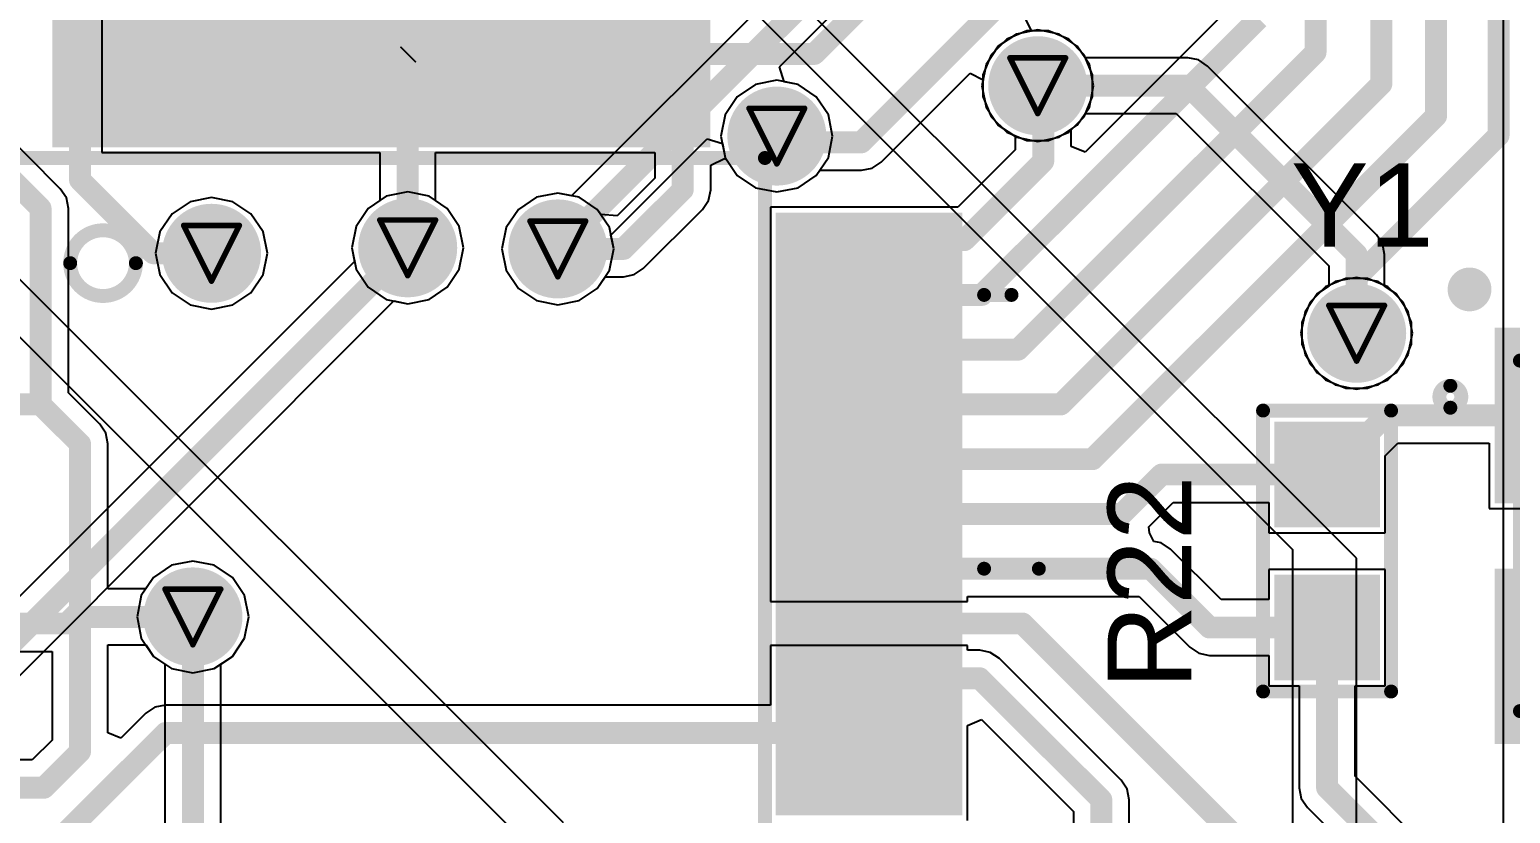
# Model space of a CAD drawing. Header units: inches. Extents: x 0 to 423, y -3 to 110.
# Drawn here: x 39.3 to 52.81, y 11.06 to 18.21 of the extents above; entities that cross this region are included whole.
import ezdxf

# ---------------------------------------------------------------- set-up
doc = ezdxf.new("R2010")
doc.units = ezdxf.units.IN
for name, color, linetype in [('Bottom Layer', 5, 'Continuous'), ('Bottom Solder', 6, 'Continuous'), ('Drill Drawing', 1, 'Continuous'), ('Mechanical 16', 56, 'Continuous'), ('Mechanical 6', 56, 'Continuous'), ('Mid Layer', 16, 'Continuous'), ('Mid Layer 2', 76, 'Continuous'), ('Top Layer', 1, 'Continuous'), ('Top Overlay', 2, 'Continuous'), ('Top Paste', 8, 'Continuous'), ('Top Solder', 216, 'Continuous'), ('Via Holes', 16, 'Continuous')]:
    doc.layers.add(name, color=color, linetype=linetype)
doc.styles.add('Arial', font='', dxfattribs={"height": 0.2})
doc.styles.get('Arial').set_extended_font_data('Arial')

# ---------------------------------------------------------------- blocks, each defined once
blk = doc.blocks.new('R_1608_123')
at = {"layer": 'Top Layer'}
for points in [[(-0.381, 0.381), (0.381, 0.381), (0.381, -0.381), (-0.381, -0.381)], [(1.016, 0.381), (1.778, 0.381), (1.778, -0.381), (1.016, -0.381)]]:
    blk.add_hatch(color=1, dxfattribs=at).paths.add_polyline_path(points)
at = {"layer": 'Top Paste'}
for points in [[(-0.381, 0.381), (0.381, 0.381), (0.381, -0.381), (-0.381, -0.381)], [(1.016, 0.381), (1.778, 0.381), (1.778, -0.381), (1.016, -0.381)]]:
    blk.add_hatch(color=8, dxfattribs=at).paths.add_polyline_path(points)
at = {"layer": 'Top Solder'}
for points in [[(-0.4826, 0.4826), (0.4826, 0.4826), (0.4826, -0.4826), (-0.4826, -0.4826)], [(0.9144, 0.4826), (1.8796, 0.4826), (1.8796, -0.4826), (0.9144, -0.4826)]]:
    blk.add_hatch(color=216, dxfattribs=at).paths.add_polyline_path(points)
at = {"layer": 'Top Overlay', "const_width": 0.127}
for points in [[(1.9812, 0.5842), (-0.5842, 0.5842)], [(-0.5842, -0.5842), (-0.5842, 0.5842)], [(1.9812, -0.5842), (1.9812, 0.5842)], [(1.9812, -0.5842), (-0.5842, -0.5842)]]:
    blk.add_lwpolyline(points, dxfattribs=at)
at = {"layer": 'Top Overlay', "const_width": 0.0635}
for points in [[(-0.61595, 0.5842, 1), (-0.55245, 0.5842, 1)], [(-0.61595, 0.5842, 1), (-0.55245, 0.5842, 1)], [(1.94945, 0.5842, 1), (2.01295, 0.5842, 1)], [(1.94945, 0.5842, 1), (2.01295, 0.5842, 1)], [(-0.61595, -0.5842, 1), (-0.55245, -0.5842, 1)], [(-0.61595, -0.5842, 1), (-0.55245, -0.5842, 1)], [(1.94945, -0.5842, 1), (2.01295, -0.5842, 1)], [(1.94945, -0.5842, 1), (2.01295, -0.5842, 1)]]:
    blk.add_lwpolyline(points, format="xyb", close=True, dxfattribs=at)
blk = doc.blocks.new('W5500_131')
at = {"layer": 'Top Layer'}
for points in [[(-2.600071, 5.200142), (-2.600071, 3.700018), (-2.900045, 3.700018), (-2.900045, 5.200142)], [(-2.099945, 5.200142), (-2.099945, 3.700018), (-2.399919, 3.700018), (-2.399919, 5.200142)], [(-1.600073, 5.200142), (-1.600073, 3.700018), (-1.900047, 3.700018), (-1.900047, 5.200142)], [(-1.099947, 5.200142), (-1.099947, 3.700018), (-1.399921, 3.700018), (-1.399921, 5.200142)], [(-0.600075, 5.200142), (-0.600075, 3.700018), (-0.900049, 3.700018), (-0.900049, 5.200142)], [(-0.099949, 5.200142), (-0.099949, 3.700018), (-0.399923, 3.700018), (-0.399923, 5.200142)], [(0.399923, 5.200142), (0.399923, 3.700018), (0.099949, 3.700018), (0.099949, 5.200142)], [(0.900049, 5.200142), (0.900049, 3.700018), (0.600075, 3.700018), (0.600075, 5.200142)], [(1.399921, 5.200142), (1.399921, 3.700018), (1.099947, 3.700018), (1.099947, 5.200142)], [(1.900047, 5.200142), (1.900047, 3.700018), (1.600073, 3.700018), (1.600073, 5.200142)], [(2.399919, 5.200142), (2.399919, 3.700018), (2.099945, 3.700018), (2.099945, 5.200142)], [(2.900045, 5.200142), (2.900045, 3.700018), (2.600071, 3.700018), (2.600071, 5.200142)], [(5.200142, 2.600071), (3.700018, 2.600071), (3.700018, 2.900045), (5.200142, 2.900045)], [(5.200142, 2.099945), (3.700018, 2.099945), (3.700018, 2.399919), (5.200142, 2.399919)], [(5.200142, 1.600073), (3.700018, 1.600073), (3.700018, 1.900047), (5.200142, 1.900047)], [(5.200142, 1.099947), (3.700018, 1.099947), (3.700018, 1.399921), (5.200142, 1.399921)], [(5.200142, 0.600075), (3.700018, 0.600075), (3.700018, 0.900049), (5.200142, 0.900049)], [(5.200142, 0.099949), (3.700018, 0.099949), (3.700018, 0.399923), (5.200142, 0.399923)], [(5.200142, -0.399923), (3.700018, -0.399923), (3.700018, -0.099949), (5.200142, -0.099949)], [(5.200142, -0.900049), (3.700018, -0.900049), (3.700018, -0.600075), (5.200142, -0.600075)], [(5.200142, -1.399921), (3.700018, -1.399921), (3.700018, -1.099947), (5.200142, -1.099947)], [(5.200142, -1.900047), (3.700018, -1.900047), (3.700018, -1.600073), (5.200142, -1.600073)], [(5.200142, -2.399919), (3.700018, -2.399919), (3.700018, -2.099945), (5.200142, -2.099945)]]:
    blk.add_hatch(color=1, dxfattribs=at).paths.add_polyline_path(points)
at = {"layer": 'Top Paste'}
for points in [[(-2.600071, 5.200142), (-2.600071, 3.700018), (-2.900045, 3.700018), (-2.900045, 5.200142)], [(-2.099945, 5.200142), (-2.099945, 3.700018), (-2.399919, 3.700018), (-2.399919, 5.200142)], [(-1.600073, 5.200142), (-1.600073, 3.700018), (-1.900047, 3.700018), (-1.900047, 5.200142)], [(-1.099947, 5.200142), (-1.099947, 3.700018), (-1.399921, 3.700018), (-1.399921, 5.200142)], [(-0.600075, 5.200142), (-0.600075, 3.700018), (-0.900049, 3.700018), (-0.900049, 5.200142)], [(-0.099949, 5.200142), (-0.099949, 3.700018), (-0.399923, 3.700018), (-0.399923, 5.200142)], [(0.399923, 5.200142), (0.399923, 3.700018), (0.099949, 3.700018), (0.099949, 5.200142)], [(0.900049, 5.200142), (0.900049, 3.700018), (0.600075, 3.700018), (0.600075, 5.200142)], [(1.399921, 5.200142), (1.399921, 3.700018), (1.099947, 3.700018), (1.099947, 5.200142)], [(1.900047, 5.200142), (1.900047, 3.700018), (1.600073, 3.700018), (1.600073, 5.200142)], [(2.399919, 5.200142), (2.399919, 3.700018), (2.099945, 3.700018), (2.099945, 5.200142)], [(2.900045, 5.200142), (2.900045, 3.700018), (2.600071, 3.700018), (2.600071, 5.200142)], [(5.200142, 2.600071), (3.700018, 2.600071), (3.700018, 2.900045), (5.200142, 2.900045)], [(5.200142, 2.099945), (3.700018, 2.099945), (3.700018, 2.399919), (5.200142, 2.399919)], [(5.200142, 1.600073), (3.700018, 1.600073), (3.700018, 1.900047), (5.200142, 1.900047)], [(5.200142, 1.099947), (3.700018, 1.099947), (3.700018, 1.399921), (5.200142, 1.399921)], [(5.200142, 0.600075), (3.700018, 0.600075), (3.700018, 0.900049), (5.200142, 0.900049)], [(5.200142, 0.099949), (3.700018, 0.099949), (3.700018, 0.399923), (5.200142, 0.399923)], [(5.200142, -0.399923), (3.700018, -0.399923), (3.700018, -0.099949), (5.200142, -0.099949)], [(5.200142, -0.900049), (3.700018, -0.900049), (3.700018, -0.600075), (5.200142, -0.600075)], [(5.200142, -1.399921), (3.700018, -1.399921), (3.700018, -1.099947), (5.200142, -1.099947)], [(5.200142, -1.900047), (3.700018, -1.900047), (3.700018, -1.600073), (5.200142, -1.600073)], [(5.200142, -2.399919), (3.700018, -2.399919), (3.700018, -2.099945), (5.200142, -2.099945)]]:
    blk.add_hatch(color=8, dxfattribs=at).paths.add_polyline_path(points)
at = {"layer": 'Top Solder'}
for points in [[(-2.498471, 5.301742), (-2.498471, 3.598418), (-3.001645, 3.598418), (-3.001645, 5.301742)], [(-1.998345, 5.301742), (-1.998345, 3.598418), (-2.501519, 3.598418), (-2.501519, 5.301742)], [(-1.498473, 5.301742), (-1.498473, 3.598418), (-2.001647, 3.598418), (-2.001647, 5.301742)], [(-0.998347, 5.301742), (-0.998347, 3.598418), (-1.501521, 3.598418), (-1.501521, 5.301742)], [(-0.498475, 5.301742), (-0.498475, 3.598418), (-1.001649, 3.598418), (-1.001649, 5.301742)], [(0.001651, 5.301742), (0.001651, 3.598418), (-0.501523, 3.598418), (-0.501523, 5.301742)], [(0.501523, 5.301742), (0.501523, 3.598418), (-0.001651, 3.598418), (-0.001651, 5.301742)], [(1.001649, 5.301742), (1.001649, 3.598418), (0.498475, 3.598418), (0.498475, 5.301742)], [(1.501521, 5.301742), (1.501521, 3.598418), (0.998347, 3.598418), (0.998347, 5.301742)], [(2.001647, 5.301742), (2.001647, 3.598418), (1.498473, 3.598418), (1.498473, 5.301742)], [(2.501519, 5.301742), (2.501519, 3.598418), (1.998345, 3.598418), (1.998345, 5.301742)], [(3.001645, 5.301742), (3.001645, 3.598418), (2.498471, 3.598418), (2.498471, 5.301742)], [(5.301742, 2.498471), (3.598418, 2.498471), (3.598418, 3.001645), (5.301742, 3.001645)], [(5.301742, 1.998345), (3.598418, 1.998345), (3.598418, 2.501519), (5.301742, 2.501519)], [(5.301742, 1.498473), (3.598418, 1.498473), (3.598418, 2.001647), (5.301742, 2.001647)], [(5.301742, 0.998347), (3.598418, 0.998347), (3.598418, 1.501521), (5.301742, 1.501521)], [(5.301742, 0.498475), (3.598418, 0.498475), (3.598418, 1.001649), (5.301742, 1.001649)], [(5.301742, -0.001651), (3.598418, -0.001651), (3.598418, 0.501523), (5.301742, 0.501523)], [(5.301742, -0.501523), (3.598418, -0.501523), (3.598418, 0.001651), (5.301742, 0.001651)], [(5.301742, -1.001649), (3.598418, -1.001649), (3.598418, -0.498475), (5.301742, -0.498475)], [(5.301742, -1.501521), (3.598418, -1.501521), (3.598418, -0.998347), (5.301742, -0.998347)], [(5.301742, -2.001647), (3.598418, -2.001647), (3.598418, -1.498473), (5.301742, -1.498473)], [(5.301742, -2.501519), (3.598418, -2.501519), (3.598418, -1.998345), (5.301742, -1.998345)]]:
    blk.add_hatch(color=216, dxfattribs=at).paths.add_polyline_path(points)
at = {"layer": 'Mechanical 16', "const_width": 0.127}
for points in [[(-3.50012, 3.50012), (3.50012, 3.50012)], [(3.50012, -3.50012), (3.50012, 3.50012)]]:
    blk.add_lwpolyline(points, dxfattribs=at)
at = {"layer": 'Mechanical 16'}
for points, const_width in [([(3.46837, 3.50012, 1), (3.53187, 3.50012, 1)], 0.0635), ([(3.46837, 3.50012, 1), (3.53187, 3.50012, 1)], 0.0635), ([(-2.240026, 2.54, 1), (-2.839974, 2.54, 1)], 0.127), ([(-2.871724, 2.54, 1), (-2.808224, 2.54, 1)], 0.0635), ([(-2.271776, 2.54, 1), (-2.208276, 2.54, 1)], 0.0635)]:
    blk.add_lwpolyline(points, format="xyb", close=True, dxfattribs=dict(at, const_width=const_width))
at = {"layer": 'Mechanical 6', "const_width": 0.127}
for points in [[(5.500116, 2.249932), (5.750052, 2.249932)], [(5.500116, -0.249936), (5.999988, -0.249936)]]:
    blk.add_lwpolyline(points, dxfattribs=at)
at = {"layer": 'Mechanical 6', "const_width": 0.0635}
for points in [[(5.468366, 2.249932, 1), (5.531866, 2.249932, 1)], [(5.718302, 2.249932, 1), (5.781802, 2.249932, 1)], [(5.468366, -0.249936, 1), (5.531866, -0.249936, 1)], [(5.968238, -0.249936, 1), (6.031738, -0.249936, 1)]]:
    blk.add_lwpolyline(points, format="xyb", close=True, dxfattribs=at)
blk = doc.blocks.new('XTAL3225_132')
at = {"layer": 'Top Layer'}
for points in [[(-1.800098, 1.400048), (-0.40005, 1.400048), (-0.40005, 0.200152), (-1.800098, 0.200152)], [(0.40005, 1.400048), (1.800098, 1.400048), (1.800098, 0.200152), (0.40005, 0.200152)], [(-1.800098, -0.200152), (-0.40005, -0.200152), (-0.40005, -1.400048), (-1.800098, -1.400048)], [(0.40005, -0.200152), (1.800098, -0.200152), (1.800098, -1.400048), (0.40005, -1.400048)]]:
    blk.add_hatch(color=1, dxfattribs=at).paths.add_polyline_path(points)
at = {"layer": 'Top Paste'}
for points in [[(-1.800098, 1.400048), (-0.40005, 1.400048), (-0.40005, 0.200152), (-1.800098, 0.200152)], [(0.40005, 1.400048), (1.800098, 1.400048), (1.800098, 0.200152), (0.40005, 0.200152)], [(-1.800098, -0.200152), (-0.40005, -0.200152), (-0.40005, -1.400048), (-1.800098, -1.400048)], [(0.40005, -0.200152), (1.800098, -0.200152), (1.800098, -1.400048), (0.40005, -1.400048)]]:
    blk.add_hatch(color=8, dxfattribs=at).paths.add_polyline_path(points)
at = {"layer": 'Top Solder'}
for points in [[(-1.901698, 1.501648), (-0.29845, 1.501648), (-0.29845, 0.098552), (-1.901698, 0.098552)], [(0.29845, 1.501648), (1.901698, 1.501648), (1.901698, 0.098552), (0.29845, 0.098552)], [(-1.901698, -0.098552), (-0.29845, -0.098552), (-0.29845, -1.501648), (-1.901698, -1.501648)], [(0.29845, -0.098552), (1.901698, -0.098552), (1.901698, -1.501648), (0.29845, -1.501648)]]:
    blk.add_hatch(color=216, dxfattribs=at).paths.add_polyline_path(points)
at = {"layer": 'Mechanical 16', "const_width": 0.127}
for points in [[(1.599946, 1.27), (-1.599946, 1.27)], [(-1.599946, -1.27), (-1.599946, 1.27)], [(1.599946, -1.27), (1.599946, 1.27)], [(1.599946, -1.27), (-1.599946, -1.27)]]:
    blk.add_lwpolyline(points, dxfattribs=at)
at = {"layer": 'Mechanical 16'}
for points, const_width in [([(-1.631696, 1.27, 1), (-1.568196, 1.27, 1)], 0.0635), ([(-1.631696, 1.27, 1), (-1.568196, 1.27, 1)], 0.0635), ([(1.568196, 1.27, 1), (1.631696, 1.27, 1)], 0.0635), ([(1.568196, 1.27, 1), (1.631696, 1.27, 1)], 0.0635), ([(-1.631696, -1.27, 1), (-1.568196, -1.27, 1)], 0.0635), ([(-1.631696, -1.27, 1), (-1.568196, -1.27, 1)], 0.0635), ([(1.568196, -1.27, 1), (1.631696, -1.27, 1)], 0.0635), ([(1.568196, -1.27, 1), (1.631696, -1.27, 1)], 0.0635), ([(-1.169924, -1.905, 1), (-1.370076, -1.905, 1)], 0.127), ([(-1.401826, -1.905, 1), (-1.338326, -1.905, 1)], 0.0635), ([(-1.201674, -1.905, 1), (-1.138174, -1.905, 1)], 0.0635)]:
    blk.add_lwpolyline(points, format="xyb", close=True, dxfattribs=dict(at, const_width=const_width))

msp = doc.modelspace()

# ---------------------------------------------------------------- hatches: boundary and pattern name
at = {"layer": 'Bottom Layer'}
h = msp.add_hatch(color=5, dxfattribs=at)
edge = h.paths.add_edge_path()
edge.add_arc((48.5, 17.7), 0.35, 0, 360)
h = msp.add_hatch(color=5, dxfattribs=at)
edge = h.paths.add_edge_path()
edge.add_arc((46.119, 17.24), 0.35, 0, 360)
h = msp.add_hatch(color=5, dxfattribs=at)
edge = h.paths.add_edge_path()
edge.add_arc((40.96, 16.17), 0.35, 0, 360)
h = msp.add_hatch(color=5, dxfattribs=at)
edge = h.paths.add_edge_path()
edge.add_arc((42.75, 16.22), 0.35, 0, 360)
h = msp.add_hatch(color=5, dxfattribs=at)
edge = h.paths.add_edge_path()
edge.add_arc((44.12, 16.21), 0.35, 0, 360)
h = msp.add_hatch(color=5, dxfattribs=at)
edge = h.paths.add_edge_path()
edge.add_arc((51.41, 15.44), 0.35, 0, 360)
h = msp.add_hatch(color=5, dxfattribs=at)
edge = h.paths.add_edge_path()
edge.add_arc((40.79, 12.85), 0.35, 0, 360)
at = {"layer": 'Bottom Solder'}
h = msp.add_hatch(color=6, dxfattribs=at)
edge = h.paths.add_edge_path()
edge.add_arc((48.5, 17.7), 0.452, 0, 360)
h = msp.add_hatch(color=6, dxfattribs=at)
edge = h.paths.add_edge_path()
edge.add_arc((46.119, 17.24), 0.452, 0, 360)
h = msp.add_hatch(color=6, dxfattribs=at)
edge = h.paths.add_edge_path()
edge.add_arc((40.96, 16.17), 0.452, 0, 360)
h = msp.add_hatch(color=6, dxfattribs=at)
edge = h.paths.add_edge_path()
edge.add_arc((42.75, 16.22), 0.452, 0, 360)
h = msp.add_hatch(color=6, dxfattribs=at)
edge = h.paths.add_edge_path()
edge.add_arc((44.12, 16.21), 0.452, 0, 360)
h = msp.add_hatch(color=6, dxfattribs=at)
edge = h.paths.add_edge_path()
edge.add_arc((51.41, 15.44), 0.452, 0, 360)
h = msp.add_hatch(color=6, dxfattribs=at)
edge = h.paths.add_edge_path()
edge.add_arc((40.79, 12.85), 0.452, 0, 360)
at = {"layer": 'Mid Layer'}
h = msp.add_hatch(color=16, dxfattribs=at)
edge = h.paths.add_edge_path()
edge.add_arc((48.5, 17.7), 0.35, 0, 360)
h = msp.add_hatch(color=16, dxfattribs=at)
edge = h.paths.add_edge_path()
edge.add_arc((46.119, 17.24), 0.35, 0, 360)
h = msp.add_hatch(color=16, dxfattribs=at)
edge = h.paths.add_edge_path()
edge.add_arc((40.96, 16.17), 0.35, 0, 360)
h = msp.add_hatch(color=16, dxfattribs=at)
edge = h.paths.add_edge_path()
edge.add_arc((42.75, 16.22), 0.35, 0, 360)
h = msp.add_hatch(color=16, dxfattribs=at)
edge = h.paths.add_edge_path()
edge.add_arc((44.12, 16.21), 0.35, 0, 360)
h = msp.add_hatch(color=16, dxfattribs=at)
edge = h.paths.add_edge_path()
edge.add_arc((51.41, 15.44), 0.35, 0, 360)
h = msp.add_hatch(color=16, dxfattribs=at)
edge = h.paths.add_edge_path()
edge.add_arc((40.79, 12.85), 0.35, 0, 360)
at = {"layer": 'Mid Layer 2'}
h = msp.add_hatch(color=76, dxfattribs=at)
edge = h.paths.add_edge_path()
edge.add_arc((48.5, 17.7), 0.35, 0, 360)
h = msp.add_hatch(color=76, dxfattribs=at)
edge = h.paths.add_edge_path()
edge.add_arc((46.119, 17.24), 0.35, 0, 360)
h = msp.add_hatch(color=76, dxfattribs=at)
edge = h.paths.add_edge_path()
edge.add_arc((40.96, 16.17), 0.35, 0, 360)
h = msp.add_hatch(color=76, dxfattribs=at)
edge = h.paths.add_edge_path()
edge.add_arc((42.75, 16.22), 0.35, 0, 360)
h = msp.add_hatch(color=76, dxfattribs=at)
edge = h.paths.add_edge_path()
edge.add_arc((44.12, 16.21), 0.35, 0, 360)
h = msp.add_hatch(color=76, dxfattribs=at)
edge = h.paths.add_edge_path()
edge.add_arc((51.41, 15.44), 0.35, 0, 360)
h = msp.add_hatch(color=76, dxfattribs=at)
edge = h.paths.add_edge_path()
edge.add_arc((40.79, 12.85), 0.35, 0, 360)
at = {"layer": 'Top Layer'}
h = msp.add_hatch(color=1, dxfattribs=at)
edge = h.paths.add_edge_path()
edge.add_arc((48.5, 17.7), 0.35, 0, 360)
h = msp.add_hatch(color=1, dxfattribs=at)
edge = h.paths.add_edge_path()
edge.add_arc((46.119, 17.24), 0.35, 0, 360)
h = msp.add_hatch(color=1, dxfattribs=at)
edge = h.paths.add_edge_path()
edge.add_arc((40.96, 16.17), 0.35, 0, 360)
h = msp.add_hatch(color=1, dxfattribs=at)
edge = h.paths.add_edge_path()
edge.add_arc((42.75, 16.22), 0.35, 0, 360)
h = msp.add_hatch(color=1, dxfattribs=at)
edge = h.paths.add_edge_path()
edge.add_arc((44.12, 16.21), 0.35, 0, 360)
h = msp.add_hatch(color=1, dxfattribs=at)
edge = h.paths.add_edge_path()
edge.add_arc((51.41, 15.44), 0.35, 0, 360)
h = msp.add_hatch(color=1, dxfattribs=at)
edge = h.paths.add_edge_path()
edge.add_arc((40.79, 12.85), 0.35, 0, 360)
at = {"layer": 'Top Solder'}
h = msp.add_hatch(color=216, dxfattribs=at)
edge = h.paths.add_edge_path()
edge.add_arc((48.5, 17.7), 0.452, 0, 360)
h = msp.add_hatch(color=216, dxfattribs=at)
edge = h.paths.add_edge_path()
edge.add_arc((46.119, 17.24), 0.452, 0, 360)
h = msp.add_hatch(color=216, dxfattribs=at)
edge = h.paths.add_edge_path()
edge.add_arc((40.96, 16.17), 0.452, 0, 360)
h = msp.add_hatch(color=216, dxfattribs=at)
edge = h.paths.add_edge_path()
edge.add_arc((42.75, 16.22), 0.452, 0, 360)
h = msp.add_hatch(color=216, dxfattribs=at)
edge = h.paths.add_edge_path()
edge.add_arc((44.12, 16.21), 0.452, 0, 360)
h = msp.add_hatch(color=216, dxfattribs=at)
edge = h.paths.add_edge_path()
edge.add_arc((51.41, 15.44), 0.452, 0, 360)
h = msp.add_hatch(color=216, dxfattribs=at)
edge = h.paths.add_edge_path()
edge.add_arc((40.79, 12.85), 0.452, 0, 360)
at = {"layer": 'Via Holes'}
h = msp.add_hatch(color=7, dxfattribs=at)
edge = h.paths.add_edge_path()
edge.add_arc((48.5, 17.7), 0.25, 0, 360)
h = msp.add_hatch(color=7, dxfattribs=at)
edge = h.paths.add_edge_path()
edge.add_arc((46.119, 17.24), 0.25, 0, 360)
h = msp.add_hatch(color=7, dxfattribs=at)
edge = h.paths.add_edge_path()
edge.add_arc((40.96, 16.17), 0.25, 0, 360)
h = msp.add_hatch(color=7, dxfattribs=at)
edge = h.paths.add_edge_path()
edge.add_arc((42.75, 16.22), 0.25, 0, 360)
h = msp.add_hatch(color=7, dxfattribs=at)
edge = h.paths.add_edge_path()
edge.add_arc((44.12, 16.21), 0.25, 0, 360)
h = msp.add_hatch(color=7, dxfattribs=at)
edge = h.paths.add_edge_path()
edge.add_arc((51.41, 15.44), 0.25, 0, 360)
h = msp.add_hatch(color=7, dxfattribs=at)
edge = h.paths.add_edge_path()
edge.add_arc((40.79, 12.85), 0.25, 0, 360)

# ---------------------------------------------------------------- linework, layer by layer
at = {"layer": 'Bottom Layer'}
for p, q in [((52.746, 24.317), (52.746, 5.495)), ((51.575, 24.025), (44.245, 16.695)), ((46.144, 17.874), (52.01, 23.74)), ((48.305, 18.171), (48.14, 18.06)), ((48.5, 18.21), (48.305, 18.171)), ((48.695, 18.171), (48.5, 18.21)), ((48.86, 18.06), (48.695, 18.171)), ((48.14, 18.06), (48.029, 17.895)), ((48.931, 17.955), (48.86, 18.06)), ((46.186, 17.736), (46.144, 17.874)), ((48.029, 17.895), (47.99, 17.7)), ((49.87, 17.955), (48.931, 17.955)), ((49.968, 17.935), (49.87, 17.955)), ((50.05, 17.88), (49.968, 17.935)), ((51.59, 16.34), (50.05, 17.88)), ((46.314, 17.711), (46.186, 17.736)), ((46.479, 17.6), (46.314, 17.711)), ((46.59, 17.435), (46.479, 17.6)), ((47.99, 17.7), (48.029, 17.505)), ((46.628, 17.24), (46.59, 17.435)), ((48.029, 17.505), (48.14, 17.34)), ((48.86, 17.34), (48.931, 17.445)), ((48.931, 17.445), (49.764, 17.445)), ((49.764, 17.445), (51.155, 16.054)), ((48.14, 17.34), (48.305, 17.229)), ((48.695, 17.229), (48.86, 17.34)), ((44.605, 16.335), (45.484, 17.214)), ((45.484, 17.214), (45.622, 17.172)), ((45.622, 17.172), (45.648, 17.045)), ((46.59, 17.045), (46.628, 17.24)), ((48.305, 17.229), (48.5, 17.19)), ((48.5, 17.19), (48.695, 17.229)), ((45.648, 17.045), (45.758, 16.879)), ((46.479, 16.879), (46.59, 17.045)), ((45.758, 16.879), (45.924, 16.769)), ((45.924, 16.769), (46.119, 16.73)), ((46.119, 16.73), (46.314, 16.769)), ((46.314, 16.769), (46.479, 16.879)), ((42.555, 16.691), (42.39, 16.58)), ((42.75, 16.73), (42.555, 16.691)), ((42.945, 16.691), (42.75, 16.73)), ((43.11, 16.58), (42.945, 16.691)), ((43.925, 16.681), (43.76, 16.57)), ((44.12, 16.72), (43.925, 16.681)), ((44.245, 16.695), (44.12, 16.72)), ((42.39, 16.58), (42.279, 16.415)), ((43.221, 16.415), (43.11, 16.58)), ((43.76, 16.57), (43.649, 16.405)), ((42.279, 16.415), (42.24, 16.22)), ((43.26, 16.22), (43.221, 16.415)), ((43.649, 16.405), (43.61, 16.21)), ((42.24, 16.22), (42.265, 16.095)), ((43.221, 16.025), (43.26, 16.22)), ((44.63, 16.21), (44.605, 16.335)), ((51.645, 16.258), (51.59, 16.34)), ((51.665, 16.16), (51.645, 16.258)), ((42.265, 16.095), (38.58, 12.41)), ((43.61, 16.21), (43.649, 16.015)), ((44.591, 16.015), (44.63, 16.21)), ((51.665, 15.871), (51.665, 16.16)), ((43.11, 15.86), (43.221, 16.025)), ((43.649, 16.015), (43.76, 15.85)), ((44.48, 15.85), (44.591, 16.015)), ((51.155, 16.054), (51.155, 15.871)), ((42.945, 15.749), (43.11, 15.86)), ((43.76, 15.85), (43.925, 15.739)), ((44.315, 15.739), (44.48, 15.85)), ((51.155, 15.871), (51.05, 15.8)), ((51.77, 15.8), (51.665, 15.871)), ((39.015, 12.124), (42.625, 15.735)), ((42.625, 15.735), (42.75, 15.71)), ((42.75, 15.71), (42.945, 15.749)), ((43.925, 15.739), (44.12, 15.7)), ((44.12, 15.7), (44.315, 15.739)), ((51.05, 15.8), (50.939, 15.635)), ((51.881, 15.635), (51.77, 15.8)), ((50.939, 15.635), (50.9, 15.44)), ((51.92, 15.44), (51.881, 15.635)), ((50.9, 15.44), (50.939, 15.245)), ((51.881, 15.245), (51.92, 15.44)), ((50.939, 15.245), (51.05, 15.08)), ((51.77, 15.08), (51.881, 15.245)), ((51.05, 15.08), (51.215, 14.969)), ((51.605, 14.969), (51.77, 15.08)), ((51.215, 14.969), (51.41, 14.93)), ((51.41, 14.93), (51.605, 14.969)), ((40.595, 13.321), (40.43, 13.21)), ((40.79, 13.36), (40.595, 13.321)), ((40.985, 13.321), (40.79, 13.36)), ((41.15, 13.21), (40.985, 13.321)), ((40.43, 13.21), (40.319, 13.045)), ((41.261, 13.045), (41.15, 13.21)), ((40.319, 13.045), (40.28, 12.85)), ((41.3, 12.85), (41.261, 13.045)), ((40.28, 12.85), (40.319, 12.655)), ((41.261, 12.655), (41.3, 12.85)), ((40.319, 12.655), (40.43, 12.49)), ((41.15, 12.49), (41.261, 12.655)), ((40.43, 12.49), (40.535, 12.419)), ((41.045, 12.419), (41.15, 12.49)), ((40.535, 12.419), (40.535, 7.591)), ((41.045, 7.591), (41.045, 12.419))]:
    msp.add_line(p, q, dxfattribs=at)
at = {"layer": 'Bottom Layer', "const_width": 0.2}
for points in [[(44.12, 16.21), (51.83, 23.92)], [(48.5, 17.7), (49.87, 17.7)], [(49.87, 17.7), (51.41, 16.16)], [(38.76, 12.23), (42.75, 16.22)], [(51.41, 15.44), (51.41, 16.16)], [(40.79, 7.16), (40.79, 12.85)]]:
    msp.add_lwpolyline(points, dxfattribs=at)
at = {"layer": 'Bottom Layer', "const_width": 0.1}
for points in [[(48.45, 17.7, 1), (48.55, 17.7, 1)], [(49.82, 17.7, 1), (49.92, 17.7, 1)], [(49.82, 17.7, 1), (49.92, 17.7, 1)], [(42.7, 16.22, 1), (42.8, 16.22, 1)], [(44.07, 16.21, 1), (44.17, 16.21, 1)], [(51.36, 16.16, 1), (51.46, 16.16, 1)], [(51.36, 16.16, 1), (51.46, 16.16, 1)], [(51.36, 15.44, 1), (51.46, 15.44, 1)], [(40.74, 12.85, 1), (40.84, 12.85, 1)]]:
    msp.add_lwpolyline(points, format="xyb", close=True, dxfattribs=at)
at = {"layer": 'Drill Drawing', "const_width": 0.0508}
for points in [[(48.246, 17.954), (48.754, 17.954)], [(48.246, 17.954), (48.5, 17.446)], [(48.5, 17.446), (48.754, 17.954)], [(45.865, 17.494), (46.373, 17.494)], [(45.865, 17.494), (46.119, 16.986)], [(46.119, 16.986), (46.373, 17.494)], [(42.496, 16.474), (43.004, 16.474)], [(42.496, 16.474), (42.75, 15.966)], [(42.75, 15.966), (43.004, 16.474)], [(43.866, 16.464), (44.374, 16.464)], [(43.866, 16.464), (44.12, 15.956)], [(44.12, 15.956), (44.374, 16.464)], [(40.706, 16.424), (41.214, 16.424)], [(40.706, 16.424), (40.96, 15.916)], [(40.96, 15.916), (41.214, 16.424)], [(51.156, 15.694), (51.664, 15.694)], [(51.156, 15.694), (51.41, 15.186)], [(51.41, 15.186), (51.664, 15.694)], [(40.536, 13.104), (41.044, 13.104)], [(40.536, 13.104), (40.79, 12.596)], [(40.79, 12.596), (41.044, 13.104)]]:
    msp.add_lwpolyline(points, dxfattribs=at)
at = {"layer": 'Drill Drawing', "const_width": 0.0254}
for points in [[(48.233, 17.954, 1), (48.259, 17.954, 1)], [(48.233, 17.954, 1), (48.259, 17.954, 1)], [(48.741, 17.954, 1), (48.767, 17.954, 1)], [(48.741, 17.954, 1), (48.767, 17.954, 1)], [(45.852, 17.494, 1), (45.877, 17.494, 1)], [(45.852, 17.494, 1), (45.877, 17.494, 1)], [(46.36, 17.494, 1), (46.385, 17.494, 1)], [(46.36, 17.494, 1), (46.385, 17.494, 1)], [(48.487, 17.446, 1), (48.513, 17.446, 1)], [(48.487, 17.446, 1), (48.513, 17.446, 1)], [(46.106, 16.986, 1), (46.131, 16.986, 1)], [(46.106, 16.986, 1), (46.131, 16.986, 1)], [(42.483, 16.474, 1), (42.509, 16.474, 1)], [(42.483, 16.474, 1), (42.509, 16.474, 1)], [(42.991, 16.474, 1), (43.017, 16.474, 1)], [(42.991, 16.474, 1), (43.017, 16.474, 1)], [(43.853, 16.464, 1), (43.879, 16.464, 1)], [(43.853, 16.464, 1), (43.879, 16.464, 1)], [(44.361, 16.464, 1), (44.387, 16.464, 1)], [(44.361, 16.464, 1), (44.387, 16.464, 1)], [(40.693, 16.424, 1), (40.719, 16.424, 1)], [(40.693, 16.424, 1), (40.719, 16.424, 1)], [(41.201, 16.424, 1), (41.227, 16.424, 1)], [(41.201, 16.424, 1), (41.227, 16.424, 1)], [(42.737, 15.966, 1), (42.763, 15.966, 1)], [(42.737, 15.966, 1), (42.763, 15.966, 1)], [(44.107, 15.956, 1), (44.133, 15.956, 1)], [(44.107, 15.956, 1), (44.133, 15.956, 1)], [(40.947, 15.916, 1), (40.973, 15.916, 1)], [(40.947, 15.916, 1), (40.973, 15.916, 1)], [(51.143, 15.694, 1), (51.169, 15.694, 1)], [(51.143, 15.694, 1), (51.169, 15.694, 1)], [(51.651, 15.694, 1), (51.677, 15.694, 1)], [(51.651, 15.694, 1), (51.677, 15.694, 1)], [(51.397, 15.186, 1), (51.423, 15.186, 1)], [(51.397, 15.186, 1), (51.423, 15.186, 1)], [(40.523, 13.104, 1), (40.549, 13.104, 1)], [(40.523, 13.104, 1), (40.549, 13.104, 1)], [(41.031, 13.104, 1), (41.057, 13.104, 1)], [(41.031, 13.104, 1), (41.057, 13.104, 1)], [(40.777, 12.596, 1), (40.803, 12.596, 1)], [(40.777, 12.596, 1), (40.803, 12.596, 1)]]:
    msp.add_lwpolyline(points, format="xyb", close=True, dxfattribs=at)
at = {"layer": 'Mid Layer'}
for p, q in [((48.305, 18.171), (48.14, 18.06)), ((48.5, 18.21), (48.305, 18.171)), ((48.695, 18.171), (48.5, 18.21)), ((48.86, 18.06), (48.695, 18.171)), ((48.14, 18.06), (48.029, 17.895)), ((48.971, 17.895), (48.86, 18.06)), ((48.029, 17.895), (47.99, 17.7)), ((49.01, 17.7), (48.971, 17.895)), ((45.924, 17.711), (45.758, 17.6)), ((46.119, 17.75), (45.924, 17.711)), ((46.314, 17.711), (46.119, 17.75)), ((46.479, 17.6), (46.314, 17.711)), ((45.758, 17.6), (45.648, 17.435)), ((46.59, 17.435), (46.479, 17.6)), ((47.99, 17.7), (48.029, 17.505)), ((48.971, 17.505), (49.01, 17.7)), ((45.648, 17.435), (45.609, 17.24)), ((46.628, 17.24), (46.59, 17.435)), ((48.029, 17.505), (48.14, 17.34)), ((48.86, 17.34), (48.971, 17.505)), ((48.14, 17.34), (48.305, 17.229)), ((48.695, 17.229), (48.86, 17.34)), ((45.609, 17.24), (45.648, 17.045)), ((46.59, 17.045), (46.628, 17.24)), ((48.305, 17.229), (48.5, 17.19)), ((48.5, 17.19), (48.695, 17.229)), ((45.648, 17.045), (45.758, 16.879)), ((46.479, 16.879), (46.59, 17.045)), ((45.758, 16.879), (45.924, 16.769)), ((45.924, 16.769), (46.119, 16.73)), ((46.119, 16.73), (46.314, 16.769)), ((46.314, 16.769), (46.479, 16.879)), ((42.555, 16.691), (42.39, 16.58)), ((42.75, 16.73), (42.555, 16.691)), ((42.945, 16.691), (42.75, 16.73)), ((43.11, 16.58), (42.945, 16.691)), ((43.925, 16.681), (43.76, 16.57)), ((44.12, 16.72), (43.925, 16.681)), ((44.315, 16.681), (44.12, 16.72)), ((44.48, 16.57), (44.315, 16.681)), ((42.39, 16.58), (42.279, 16.415)), ((43.221, 16.415), (43.11, 16.58)), ((43.76, 16.57), (43.649, 16.405)), ((44.591, 16.405), (44.48, 16.57)), ((42.279, 16.415), (42.24, 16.22)), ((43.26, 16.22), (43.221, 16.415)), ((43.649, 16.405), (43.61, 16.21)), ((44.63, 16.21), (44.591, 16.405)), ((42.24, 16.22), (42.279, 16.025)), ((43.221, 16.025), (43.26, 16.22)), ((43.61, 16.21), (43.649, 16.015)), ((44.591, 16.015), (44.63, 16.21)), ((42.279, 16.025), (42.39, 15.86)), ((43.11, 15.86), (43.221, 16.025)), ((43.649, 16.015), (43.76, 15.85)), ((44.48, 15.85), (44.591, 16.015)), ((51.41, 15.95), (51.215, 15.911)), ((51.605, 15.911), (51.41, 15.95)), ((42.39, 15.86), (42.555, 15.749)), ((42.945, 15.749), (43.11, 15.86)), ((43.76, 15.85), (43.925, 15.739)), ((44.315, 15.739), (44.48, 15.85)), ((51.215, 15.911), (51.05, 15.8)), ((51.77, 15.8), (51.605, 15.911)), ((42.555, 15.749), (42.75, 15.71)), ((42.75, 15.71), (42.945, 15.749)), ((43.925, 15.739), (44.12, 15.7)), ((44.12, 15.7), (44.315, 15.739)), ((51.05, 15.8), (50.939, 15.635)), ((51.881, 15.635), (51.77, 15.8)), ((50.939, 15.635), (50.9, 15.44)), ((51.92, 15.44), (51.881, 15.635)), ((50.9, 15.44), (50.939, 15.245)), ((51.881, 15.245), (51.92, 15.44)), ((50.939, 15.245), (51.05, 15.08)), ((51.77, 15.08), (51.881, 15.245)), ((51.05, 15.08), (51.215, 14.969)), ((51.605, 14.969), (51.77, 15.08)), ((51.215, 14.969), (51.41, 14.93)), ((51.41, 14.93), (51.605, 14.969)), ((40.595, 13.321), (40.43, 13.21)), ((40.79, 13.36), (40.595, 13.321)), ((40.985, 13.321), (40.79, 13.36)), ((41.15, 13.21), (40.985, 13.321)), ((40.43, 13.21), (40.319, 13.045)), ((41.261, 13.045), (41.15, 13.21)), ((40.319, 13.045), (40.28, 12.85)), ((41.3, 12.85), (41.261, 13.045)), ((40.28, 12.85), (40.319, 12.655)), ((41.261, 12.655), (41.3, 12.85)), ((40.319, 12.655), (40.43, 12.49)), ((41.15, 12.49), (41.261, 12.655)), ((40.43, 12.49), (40.595, 12.379)), ((40.985, 12.379), (41.15, 12.49)), ((40.595, 12.379), (40.79, 12.34)), ((40.79, 12.34), (40.985, 12.379))]:
    msp.add_line(p, q, dxfattribs=at)
at = {"layer": 'Mid Layer 2'}
for p, q in [((44.171, 10.97), (32.109, 23.032)), ((42.621, 21.669), (48.591, 15.699)), ((51.41, 13.385), (43.253, 21.543)), ((35.233, 19.38), (43.844, 10.769)), ((48.217, 18.124), (48.076, 17.983)), ((48.401, 18.2), (48.217, 18.124)), ((48.599, 18.2), (48.401, 18.2)), ((48.783, 18.124), (48.599, 18.2)), ((48.924, 17.983), (48.783, 18.124)), ((48.076, 17.983), (48, 17.799)), ((49, 17.799), (48.924, 17.983)), ((48, 17.799), (48, 17.601)), ((49, 17.601), (49, 17.799)), ((48, 17.601), (48.076, 17.417)), ((48.924, 17.417), (49, 17.601)), ((48.076, 17.417), (48.217, 17.276)), ((48.783, 17.276), (48.924, 17.417)), ((48.217, 17.276), (48.401, 17.2)), ((48.401, 17.2), (48.599, 17.2)), ((48.599, 17.2), (48.783, 17.276)), ((40.765, 16.641), (40.6, 16.53)), ((40.96, 16.68), (40.765, 16.641)), ((41.155, 16.641), (40.96, 16.68)), ((41.32, 16.53), (41.155, 16.641)), ((42.555, 16.691), (42.39, 16.58)), ((42.75, 16.73), (42.555, 16.691)), ((42.945, 16.691), (42.75, 16.73)), ((43.11, 16.58), (42.945, 16.691)), ((43.925, 16.681), (43.76, 16.57)), ((44.12, 16.72), (43.925, 16.681)), ((44.315, 16.681), (44.12, 16.72)), ((44.48, 16.57), (44.315, 16.681)), ((40.6, 16.53), (40.489, 16.365)), ((41.431, 16.365), (41.32, 16.53)), ((42.39, 16.58), (42.279, 16.415)), ((43.221, 16.415), (43.11, 16.58)), ((43.76, 16.57), (43.649, 16.405)), ((44.591, 16.405), (44.48, 16.57)), ((40.489, 16.365), (40.45, 16.17)), ((41.47, 16.17), (41.431, 16.365)), ((42.279, 16.415), (42.24, 16.22)), ((43.26, 16.22), (43.221, 16.415)), ((43.649, 16.405), (43.61, 16.21)), ((44.63, 16.21), (44.591, 16.405)), ((42.24, 16.22), (42.279, 16.025)), ((43.221, 16.025), (43.26, 16.22)), ((40.45, 16.17), (40.489, 15.975)), ((41.431, 15.975), (41.47, 16.17)), ((43.61, 16.21), (43.649, 16.015)), ((44.591, 16.015), (44.63, 16.21)), ((40.489, 15.975), (40.6, 15.81)), ((41.32, 15.81), (41.431, 15.975)), ((42.279, 16.025), (42.39, 15.86)), ((43.11, 15.86), (43.221, 16.025)), ((43.649, 16.015), (43.76, 15.85)), ((44.48, 15.85), (44.591, 16.015)), ((42.39, 15.86), (42.555, 15.749)), ((42.945, 15.749), (43.11, 15.86)), ((43.76, 15.85), (43.925, 15.739)), ((44.315, 15.739), (44.48, 15.85)), ((51.127, 15.864), (50.986, 15.723)), ((51.311, 15.94), (51.127, 15.864)), ((51.509, 15.94), (51.311, 15.94)), ((51.693, 15.864), (51.509, 15.94)), ((51.834, 15.723), (51.693, 15.864)), ((40.6, 15.81), (40.765, 15.699)), ((40.765, 15.699), (40.96, 15.66)), ((40.96, 15.66), (41.155, 15.699)), ((41.155, 15.699), (41.32, 15.81)), ((42.555, 15.749), (42.75, 15.71)), ((42.75, 15.71), (42.945, 15.749)), ((43.925, 15.739), (44.12, 15.7)), ((44.12, 15.7), (44.315, 15.739)), ((48.591, 15.699), (50.825, 13.464)), ((50.986, 15.723), (50.91, 15.539)), ((51.91, 15.539), (51.834, 15.723)), ((50.91, 15.539), (50.91, 15.341)), ((51.91, 15.341), (51.91, 15.539)), ((50.91, 15.341), (50.986, 15.157)), ((51.834, 15.157), (51.91, 15.341)), ((50.986, 15.157), (51.127, 15.016)), ((51.693, 15.016), (51.834, 15.157)), ((51.127, 15.016), (51.311, 14.94)), ((51.509, 14.94), (51.693, 15.016)), ((51.311, 14.94), (51.509, 14.94)), ((50.825, 13.464), (50.825, 4.597)), ((51.41, 4.876), (51.41, 13.385))]:
    msp.add_line(p, q, dxfattribs=at)
at = {"layer": 'Top Layer'}
for p, q in [((39.96, 18.89), (39.96, 17.09)), ((50.26, 18.421), (48.932, 17.092)), ((48.446, 18.199), (48.384, 18.316)), ((48.5, 18.21), (48.446, 18.199)), ((48.695, 18.171), (48.5, 18.21)), ((48.86, 18.06), (48.695, 18.171)), ((48.971, 17.895), (48.86, 18.06)), ((49.01, 17.7), (48.971, 17.895)), ((47.07, 17.003), (47.884, 17.816)), ((47.884, 17.816), (48.001, 17.754)), ((48.001, 17.754), (47.99, 17.7)), ((47.99, 17.7), (48.029, 17.505)), ((48.971, 17.505), (49.01, 17.7)), ((48.029, 17.505), (48.14, 17.34)), ((48.86, 17.34), (48.971, 17.505)), ((39.58, 16.76), (38.925, 17.416)), ((48.14, 17.34), (48.295, 17.236)), ((48.805, 17.302), (48.86, 17.34)), ((48.805, 17.145), (48.805, 17.302)), ((48.295, 17.236), (48.295, 17.116)), ((39.96, 17.09), (42.495, 17.09)), ((42.495, 17.09), (42.495, 16.651)), ((43.005, 16.651), (43.005, 17.09)), ((43.005, 17.09), (45.005, 17.09)), ((45.005, 17.09), (45.005, 16.856)), ((45.515, 16.976), (45.642, 17.037)), ((45.642, 17.037), (45.66, 17.026)), ((48.295, 17.116), (47.77, 16.59)), ((48.932, 17.092), (48.805, 17.145)), ((45.515, 16.75), (45.515, 16.976)), ((45.66, 17.026), (45.758, 16.879)), ((46.479, 16.879), (46.512, 16.928)), ((46.512, 16.928), (46.89, 16.928)), ((46.89, 16.928), (46.988, 16.948)), ((46.988, 16.948), (47.07, 17.003)), ((39.636, 16.677), (39.58, 16.76)), ((45.005, 16.856), (44.661, 16.512)), ((45.758, 16.879), (45.924, 16.769)), ((45.924, 16.769), (46.119, 16.73)), ((46.119, 16.73), (46.314, 16.769)), ((46.314, 16.769), (46.479, 16.879)), ((39.655, 16.58), (39.636, 16.677)), ((42.495, 16.651), (42.39, 16.58)), ((43.11, 16.58), (43.005, 16.651)), ((43.925, 16.681), (43.76, 16.57)), ((44.12, 16.72), (43.925, 16.681)), ((44.315, 16.681), (44.12, 16.72)), ((44.48, 16.57), (44.315, 16.681)), ((45.44, 16.57), (45.496, 16.653)), ((45.496, 16.653), (45.515, 16.75)), ((39.655, 14.896), (39.655, 16.58)), ((42.39, 16.58), (42.279, 16.415)), ((43.221, 16.415), (43.11, 16.58)), ((43.76, 16.57), (43.649, 16.405)), ((44.512, 16.524), (44.48, 16.57)), ((44.661, 16.512), (44.512, 16.524)), ((44.9, 16.03), (45.44, 16.57)), ((47.77, 16.59), (46.06, 16.59)), ((46.06, 16.59), (46.06, 15.99)), ((42.279, 16.415), (42.24, 16.22)), ((43.26, 16.22), (43.221, 16.415)), ((43.649, 16.405), (43.61, 16.21)), ((42.24, 16.22), (42.279, 16.025)), ((43.221, 16.025), (43.26, 16.22)), ((43.61, 16.21), (43.649, 16.015)), ((42.279, 16.025), (42.39, 15.86)), ((43.11, 15.86), (43.221, 16.025)), ((43.649, 16.015), (43.76, 15.85)), ((44.48, 15.85), (44.551, 15.955)), ((44.551, 15.955), (44.72, 15.955)), ((44.72, 15.955), (44.818, 15.975)), ((44.818, 15.975), (44.9, 16.03)), ((46.06, 15.99), (46.06, 14.99)), ((42.39, 15.86), (42.555, 15.749)), ((42.945, 15.749), (43.11, 15.86)), ((43.76, 15.85), (43.925, 15.739)), ((44.315, 15.739), (44.48, 15.85)), ((42.555, 15.749), (42.75, 15.71)), ((42.75, 15.71), (42.945, 15.749)), ((43.925, 15.739), (44.12, 15.7)), ((44.12, 15.7), (44.315, 15.739)), ((39.94, 14.61), (39.655, 14.896)), ((46.06, 14.99), (46.06, 13.99)), ((39.995, 14.528), (39.94, 14.61)), ((40.015, 14.43), (39.995, 14.528)), ((40.015, 13.105), (40.015, 14.43)), ((51.671, 14.321), (51.786, 14.435)), ((51.786, 14.435), (52.62, 14.435)), ((52.62, 14.435), (52.62, 13.84)), ((51.671, 13.619), (51.671, 14.321)), ((46.06, 13.99), (46.06, 12.99)), ((49.512, 13.672), (49.736, 13.895)), ((49.736, 13.895), (50.609, 13.895)), ((50.609, 13.895), (50.609, 13.619)), ((52.62, 13.84), (54.12, 13.84)), ((49.52, 13.617), (49.512, 13.672)), ((49.559, 13.539), (49.52, 13.617)), ((49.627, 13.526), (49.559, 13.539)), ((49.71, 13.47), (49.627, 13.526)), ((50.609, 13.619), (51.671, 13.619)), ((50.173, 13.008), (49.71, 13.47)), ((40.595, 13.321), (40.43, 13.21)), ((40.79, 13.36), (40.595, 13.321)), ((40.985, 13.321), (40.79, 13.36)), ((41.15, 13.21), (40.985, 13.321)), ((51.671, 13.284), (50.609, 13.284)), ((50.609, 13.284), (50.609, 13.008)), ((51.671, 12.222), (51.671, 13.284)), ((40.43, 13.21), (40.359, 13.105)), ((41.261, 13.045), (41.15, 13.21)), ((40.359, 13.105), (40.015, 13.105)), ((41.3, 12.85), (41.261, 13.045)), ((46.06, 12.99), (47.86, 12.99)), ((47.86, 12.99), (47.86, 13.035)), ((47.86, 13.035), (49.424, 13.035)), ((49.424, 13.035), (49.887, 12.573)), ((50.609, 13.008), (50.173, 13.008)), ((41.261, 12.655), (41.3, 12.85)), ((40.015, 11.791), (40.015, 12.595)), ((40.015, 12.595), (40.359, 12.595)), ((40.359, 12.595), (40.43, 12.49)), ((41.15, 12.49), (41.261, 12.655)), ((47.86, 12.59), (46.06, 12.59)), ((46.06, 12.59), (46.06, 12.045)), ((47.86, 12.545), (47.86, 12.59)), ((49.887, 12.573), (49.969, 12.518)), ((38.96, 12.535), (39.505, 12.535)), ((39.505, 12.535), (39.505, 11.726)), ((40.43, 12.49), (40.595, 12.379)), ((40.985, 12.379), (41.15, 12.49)), ((47.97, 12.545), (47.86, 12.545)), ((48.067, 12.526), (47.97, 12.545)), ((48.15, 12.47), (48.067, 12.526)), ((49.26, 11.36), (48.15, 12.47)), ((49.969, 12.518), (50.067, 12.498)), ((50.067, 12.498), (50.609, 12.498)), ((50.609, 12.498), (50.609, 12.222)), ((40.595, 12.379), (40.79, 12.34)), ((40.79, 12.34), (40.985, 12.379)), ((50.609, 12.222), (50.885, 12.222)), ((50.885, 12.222), (50.885, 11.29)), ((51.395, 11.396), (51.395, 12.222)), ((51.395, 12.222), (51.671, 12.222)), ((40.54, 12.045), (40.442, 12.025)), ((46.06, 12.045), (40.54, 12.045)), ((40.36, 11.97), (40.132, 11.743)), ((40.442, 12.025), (40.36, 11.97)), ((47.86, 11.86), (47.987, 11.912)), ((47.987, 11.912), (48.825, 11.074)), ((40.132, 11.743), (40.015, 11.791)), ((47.86, 10.99), (47.86, 11.86)), ((39.505, 11.726), (39.324, 11.545)), ((39.324, 11.545), (38.96, 11.545)), ((49.315, 11.278), (49.26, 11.36)), ((52.936, 9.855), (51.395, 11.396)), ((49.335, 11.18), (49.315, 11.278)), ((50.885, 11.29), (50.905, 11.192)), ((49.335, 10.544), (49.335, 11.18)), ((50.905, 11.192), (50.96, 11.11)), ((50.96, 11.11), (52.65, 9.42)), ((48.825, 11.074), (48.825, 10.558))]:
    msp.add_line(p, q, dxfattribs=at)
at = {"layer": 'Top Layer', "const_width": 0.2}
for points in [[(52.705, 17.245), (52.705, 42.22)], [(52.135, 17.425), (52.135, 42.134)], [(51.635, 17.715), (51.635, 36.801)], [(51.035, 18.005), (51.035, 36.665)], [(43.76, 17.99), (43.76, 20.61)], [(46.46, 17.99), (48.27, 19.8)], [(44.26, 17.99), (44.26, 19.64)], [(43.26, 17.99), (43.26, 19.563)], [(46.89, 17.183), (49.27, 19.563)], [(42.26, 17.99), (42.26, 19.447)], [(41.76, 17.99), (41.76, 19.272)], [(41.26, 17.99), (41.26, 19.033)], [(44.76, 17.99), (44.76, 18.89)], [(47.99, 15.79), (50.515, 18.315)], [(39.76, 16.84), (39.76, 17.99)], [(42.75, 17.98), (42.76, 17.99)], [(42.75, 16.22), (42.75, 17.98)], [(45.26, 16.75), (45.26, 17.99)], [(45.26, 17.99), (46.46, 17.99)], [(48.32, 15.29), (51.035, 18.005)], [(48.5, 17.7), (48.55, 17.65)], [(48.55, 17.01), (48.55, 17.65)], [(48.71, 14.79), (51.635, 17.715)], [(49, 14.29), (52.135, 17.425)], [(38.67, 17.31), (39.4, 16.58)], [(51.41, 15.95), (52.705, 17.245)], [(46.08, 17.183), (46.89, 17.183)], [(47.83, 16.29), (48.55, 17.01)], [(39.76, 16.84), (40.43, 16.17)], [(44.72, 16.21), (45.26, 16.75)], [(39.4, 14.79), (39.4, 16.58)], [(46.96, 16.29), (47.83, 16.29)], [(40.43, 16.17), (40.96, 16.17)], [(44.12, 16.21), (44.72, 16.21)], [(51.41, 15.44), (51.41, 15.95)], [(46.96, 15.79), (47.99, 15.79)], [(46.96, 15.29), (48.32, 15.29)], [(38.06, 14.79), (39.4, 14.79)], [(39.4, 14.79), (39.76, 14.43)], [(46.96, 14.79), (48.71, 14.79)], [(51.14, 14.15), (51.68, 14.69)], [(51.68, 14.69), (53.37, 14.69)], [(39.76, 12.91), (39.76, 14.43)], [(46.96, 14.29), (49, 14.29)], [(49.27, 13.79), (49.63, 14.15)], [(49.63, 14.15), (51.14, 14.15)], [(46.96, 13.79), (49.27, 13.79)], [(46.96, 13.29), (49.53, 13.29)], [(49.53, 13.29), (50.067, 12.753)], [(39.7, 12.85), (39.76, 12.91)], [(38.06, 12.79), (39.64, 12.79)], [(39.64, 12.79), (39.7, 12.85)], [(39.7, 12.85), (39.76, 12.85)], [(39.76, 12.85), (40.79, 12.85)], [(39.76, 11.62), (39.76, 12.85)], [(46.96, 12.79), (48.36, 12.79)], [(48.36, 12.79), (53.52, 7.63)], [(50.067, 12.753), (51.14, 12.753)], [(51.14, 11.29), (51.14, 12.753)], [(46.96, 12.29), (47.97, 12.29)], [(47.97, 12.29), (49.08, 11.18)], [(35.75, 7), (40.54, 11.79)], [(40.54, 11.79), (46.96, 11.79)], [(39.43, 11.29), (39.76, 11.62)], [(38.06, 11.29), (39.43, 11.29)], [(51.14, 11.29), (52.83, 9.6)], [(49.08, 10.13), (49.08, 11.18)]]:
    msp.add_lwpolyline(points, dxfattribs=at)
at = {"layer": 'Top Layer', "const_width": 0.1}
for points in [[(39.71, 17.99, 1), (39.81, 17.99, 1)], [(41.21, 17.99, 1), (41.31, 17.99, 1)], [(41.71, 17.99, 1), (41.81, 17.99, 1)], [(42.21, 17.99, 1), (42.31, 17.99, 1)], [(42.7, 17.98, 1), (42.8, 17.98, 1)], [(42.7, 17.98, 1), (42.8, 17.98, 1)], [(42.71, 17.99, 1), (42.81, 17.99, 1)], [(43.21, 17.99, 1), (43.31, 17.99, 1)], [(43.71, 17.99, 1), (43.81, 17.99, 1)], [(44.21, 17.99, 1), (44.31, 17.99, 1)], [(44.71, 17.99, 1), (44.81, 17.99, 1)], [(45.21, 17.99, 1), (45.31, 17.99, 1)], [(45.21, 17.99, 1), (45.31, 17.99, 1)], [(46.41, 17.99, 1), (46.51, 17.99, 1)], [(46.41, 17.99, 1), (46.51, 17.99, 1)], [(50.985, 18.005, 1), (51.085, 18.005, 1)], [(50.985, 18.005, 1), (51.085, 18.005, 1)], [(48.45, 17.7, 1), (48.55, 17.7, 1)], [(48.5, 17.65, 1), (48.6, 17.65, 1)], [(48.5, 17.65, 1), (48.6, 17.65, 1)], [(51.585, 17.715, 1), (51.685, 17.715, 1)], [(51.585, 17.715, 1), (51.685, 17.715, 1)], [(52.085, 17.425, 1), (52.185, 17.425, 1)], [(52.085, 17.425, 1), (52.185, 17.425, 1)], [(52.655, 17.245, 1), (52.755, 17.245, 1)], [(52.655, 17.245, 1), (52.755, 17.245, 1)], [(46.03, 17.183, 1), (46.13, 17.183, 1)], [(46.84, 17.183, 1), (46.94, 17.183, 1)], [(46.84, 17.183, 1), (46.94, 17.183, 1)], [(48.5, 17.01, 1), (48.6, 17.01, 1)], [(48.5, 17.01, 1), (48.6, 17.01, 1)], [(39.71, 16.84, 1), (39.81, 16.84, 1)], [(39.71, 16.84, 1), (39.81, 16.84, 1)], [(45.21, 16.75, 1), (45.31, 16.75, 1)], [(45.21, 16.75, 1), (45.31, 16.75, 1)], [(39.35, 16.58, 1), (39.45, 16.58, 1)], [(39.35, 16.58, 1), (39.45, 16.58, 1)], [(46.91, 16.29, 1), (47.01, 16.29, 1)], [(47.78, 16.29, 1), (47.88, 16.29, 1)], [(47.78, 16.29, 1), (47.88, 16.29, 1)], [(40.38, 16.17, 1), (40.48, 16.17, 1)], [(40.38, 16.17, 1), (40.48, 16.17, 1)], [(40.91, 16.17, 1), (41.01, 16.17, 1)], [(42.7, 16.22, 1), (42.8, 16.22, 1)], [(44.07, 16.21, 1), (44.17, 16.21, 1)], [(44.67, 16.21, 1), (44.77, 16.21, 1)], [(44.67, 16.21, 1), (44.77, 16.21, 1)], [(51.36, 15.95, 1), (51.46, 15.95, 1)], [(51.36, 15.95, 1), (51.46, 15.95, 1)], [(46.91, 15.79, 1), (47.01, 15.79, 1)], [(47.94, 15.79, 1), (48.04, 15.79, 1)], [(47.94, 15.79, 1), (48.04, 15.79, 1)], [(51.36, 15.44, 1), (51.46, 15.44, 1)], [(46.91, 15.29, 1), (47.01, 15.29, 1)], [(48.27, 15.29, 1), (48.37, 15.29, 1)], [(48.27, 15.29, 1), (48.37, 15.29, 1)], [(39.35, 14.79, 1), (39.45, 14.79, 1)], [(39.35, 14.79, 1), (39.45, 14.79, 1)], [(39.35, 14.79, 1), (39.45, 14.79, 1)], [(46.91, 14.79, 1), (47.01, 14.79, 1)], [(48.66, 14.79, 1), (48.76, 14.79, 1)], [(48.66, 14.79, 1), (48.76, 14.79, 1)], [(51.63, 14.69, 1), (51.73, 14.69, 1)], [(51.63, 14.69, 1), (51.73, 14.69, 1)], [(39.71, 14.43, 1), (39.81, 14.43, 1)], [(39.71, 14.43, 1), (39.81, 14.43, 1)], [(46.91, 14.29, 1), (47.01, 14.29, 1)], [(48.95, 14.29, 1), (49.05, 14.29, 1)], [(48.95, 14.29, 1), (49.05, 14.29, 1)], [(49.58, 14.15, 1), (49.68, 14.15, 1)], [(49.58, 14.15, 1), (49.68, 14.15, 1)], [(51.09, 14.15, 1), (51.19, 14.15, 1)], [(51.09, 14.15, 1), (51.19, 14.15, 1)], [(46.91, 13.79, 1), (47.01, 13.79, 1)], [(49.22, 13.79, 1), (49.32, 13.79, 1)], [(49.22, 13.79, 1), (49.32, 13.79, 1)], [(46.91, 13.29, 1), (47.01, 13.29, 1)], [(49.48, 13.29, 1), (49.58, 13.29, 1)], [(49.48, 13.29, 1), (49.58, 13.29, 1)], [(39.71, 12.91, 1), (39.81, 12.91, 1)], [(39.71, 12.91, 1), (39.81, 12.91, 1)], [(39.59, 12.79, 1), (39.69, 12.79, 1)], [(39.59, 12.79, 1), (39.69, 12.79, 1)], [(39.65, 12.85, 1), (39.75, 12.85, 1)], [(39.65, 12.85, 1), (39.75, 12.85, 1)], [(39.65, 12.85, 1), (39.75, 12.85, 1)], [(39.71, 12.85, 1), (39.81, 12.85, 1)], [(39.71, 12.85, 1), (39.81, 12.85, 1)], [(39.71, 12.85, 1), (39.81, 12.85, 1)], [(40.74, 12.85, 1), (40.84, 12.85, 1)], [(46.91, 12.79, 1), (47.01, 12.79, 1)], [(48.31, 12.79, 1), (48.41, 12.79, 1)], [(48.31, 12.79, 1), (48.41, 12.79, 1)], [(50.017, 12.753, 1), (50.117, 12.753, 1)], [(50.017, 12.753, 1), (50.117, 12.753, 1)], [(51.09, 12.753, 1), (51.19, 12.753, 1)], [(51.09, 12.753, 1), (51.19, 12.753, 1)], [(46.91, 12.29, 1), (47.01, 12.29, 1)], [(47.92, 12.29, 1), (48.02, 12.29, 1)], [(47.92, 12.29, 1), (48.02, 12.29, 1)], [(40.49, 11.79, 1), (40.59, 11.79, 1)], [(40.49, 11.79, 1), (40.59, 11.79, 1)], [(46.91, 11.79, 1), (47.01, 11.79, 1)], [(39.71, 11.62, 1), (39.81, 11.62, 1)], [(39.71, 11.62, 1), (39.81, 11.62, 1)], [(39.38, 11.29, 1), (39.48, 11.29, 1)], [(39.38, 11.29, 1), (39.48, 11.29, 1)], [(51.09, 11.29, 1), (51.19, 11.29, 1)], [(51.09, 11.29, 1), (51.19, 11.29, 1)], [(49.03, 11.18, 1), (49.13, 11.18, 1)], [(49.03, 11.18, 1), (49.13, 11.18, 1)]]:
    msp.add_lwpolyline(points, format="xyb", close=True, dxfattribs=at)
at = {"layer": 'Top Overlay'}
for points, const_width in [([(52.54, 15.84, 1), (52.34, 15.84, 1)], 0.2), ([(52.29, 15.84, 1), (52.39, 15.84, 1)], 0.1), ([(52.49, 15.84, 1), (52.59, 15.84, 1)], 0.1)]:
    msp.add_lwpolyline(points, format="xyb", close=True, dxfattribs=dict(at, const_width=const_width))

# ---------------------------------------------------------------- block references
msp.add_blockref('W5500_131', (42.51, 13.54))
at = {"rotation": 270}
for name, p in [('XTAL3225_132', (54.17, 13.59)), ('R_1608_123', (51.14, 14.15))]:
    msp.add_blockref(name, p, dxfattribs=at)

# ---------------------------------------------------------------- texts
at = {"layer": 'Top Overlay', "style": 'Arial'}
msp.add_text('Y1', height=0.762, dxfattribs=at).set_placement((50.81, 16.23))
msp.add_text('R22', height=0.762, rotation=90, dxfattribs=at).set_placement((49.9, 12.19))

doc.saveas('drawing.dxf')
